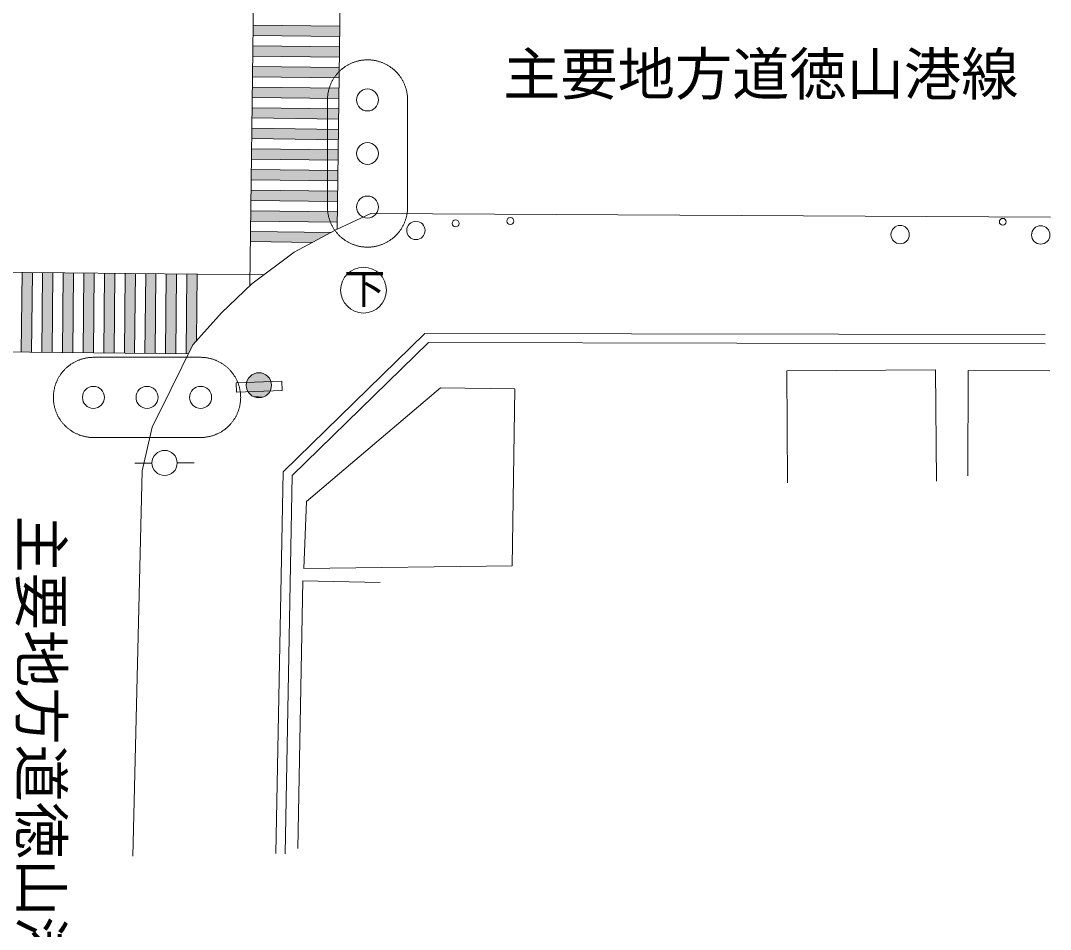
# Model space of a CAD drawing. Units: millimetres at full size, sheet at 1:1000; details may follow other scales. Extents: x 40000 to 680000, y 20000 to 380000.
# Drawn here: x 413918 to 458894, y 239757 to 279434 of the extents above; entities that cross this region are included whole.
import ezdxf
from ezdxf.enums import TextEntityAlignment as Align

# ---------------------------------------------------------------- set-up
doc = ezdxf.new("R2010")
doc.units = ezdxf.units.MM
doc.header["$LTSCALE"] = 1000
for name, color, linetype, lineweight in [('M-BGD', 7, 'Continuous', 13), ('M-BGD-EXST', 7, 'Continuous', 13), ('M-STR-STRC', 7, 'Continuous', 13)]:
    doc.layers.add(name, color=color, linetype=linetype, lineweight=lineweight)
doc.layers.add('M-BMK-HTXT', color=7, linetype='Continuous')
doc.styles.add('ＭＳ ゴシック', font='')
doc.styles.get('ＭＳ ゴシック').set_extended_font_data('MS Gothic')

msp = doc.modelspace()

# ---------------------------------------------------------------- hatches: boundary and pattern name
at = {"layer": 'M-BGD'}
for points in [[(423828, 263280, 0.16282), (424068, 263026), (424574, 263020, 0.40531), (424826, 263743, 1)], [(424068, 263026, 0.24357), (424574, 263020)]]:
    msp.add_hatch(color=256, dxfattribs=at).paths.add_polyline_path(points)
at = {"layer": 'M-STR-STRC'}
for points in [[(424073, 279233), (424067, 278783), (427856, 278736), (427862, 279186)], [(424061, 278333), (424056, 277883), (427845, 277836), (427850, 278286)], [(424050, 277433), (424044, 276983), (427834, 276936), (427839, 277386)], [(424039, 276533), (424033, 276083), (427822, 276036), (427828, 276486)], [(424028, 275633), (424022, 275183), (427811, 275136), (427817, 275586)], [(424016, 274733), (424011, 274283), (427800, 274236), (427805, 274686)], [(424005, 273833), (423999, 273383), (427788, 273336), (427794, 273786)], [(423994, 272934), (423988, 272484), (427777, 272436), (427783, 272886)], [(423982, 272034), (423977, 271584), (427766, 271536), (427772, 271986)], [(423971, 271134), (423966, 270684), (427755, 270636), (427760, 271086)], [(423960, 270234), (423954, 269784), (426658, 269750), (427483, 270190)], [(414432, 268431), (413982, 268435), (413950, 264959), (414400, 264955)], [(415332, 268423), (414882, 268427), (414850, 264951), (415300, 264947)], [(416232, 268415), (415782, 268419), (415750, 264943), (416200, 264939)], [(417132, 268407), (416682, 268411), (416650, 264935), (417100, 264931)], [(418032, 268398), (417582, 268403), (417550, 264926), (418000, 264922)], [(418932, 268390), (418482, 268394), (418450, 264918), (418900, 264914)], [(419832, 268382), (419382, 268386), (419350, 264910), (419800, 264906)], [(420732, 268374), (420282, 268378), (420250, 264902), (420700, 264898)], [(421632, 268366), (421182, 268370), (421150, 264894), (421250, 264893), (421439, 265275), (421605, 265460)]]:
    msp.add_hatch(color=256, dxfattribs=at).paths.add_polyline_path(points)

# ---------------------------------------------------------------- linework, layer by layer
at = {"layer": 'M-BGD'}
for p, q in [((419657, 260115), (418907, 260109)), ((420757, 260125), (421506, 260131))]:
    msp.add_line(p, q, dxfattribs=at)
for points in [[(418818, 242960), (419230, 259779), (419666, 261691), (420478, 263332), (421439, 265275), (422695, 266673), (424016, 267949), (425863, 269326), (427688, 270299), (429213, 271008), (458894, 270847)], [(425072, 243065), (425384, 259738), (431568, 265779), (458670, 265729)], [(425472, 243057), (425781, 259567), (431730, 265378), (458670, 265329)], [(453914, 259325), (453883, 264185), (447379, 264143), (447410, 259255)], [(458864, 264137), (455308, 264158), (455281, 259557)], [(429616, 254900), (426243, 254979), (426033, 243287)]]:
    msp.add_lwpolyline(points, dxfattribs=at)
for points in [[(423343, 263218), (425342, 263288), (425328, 263688), (423329, 263617)], [(435388, 255628), (435500, 263353), (432253, 263400), (426407, 258435), (426286, 255520)]]:
    msp.add_lwpolyline(points, close=True, dxfattribs=at)
for centre, radius in [((435307, 270683), 150), ((456815, 270649), 150), ((431182, 270272), 400), ((432916, 270582), 150), ((452332, 270092), 400), ((458472, 270078), 400), ((424327, 263511), 550), ((420207, 260120), 550)]:
    msp.add_circle(centre, radius, dxfattribs=at)
at = {"layer": 'M-BGD-EXST'}
msp.add_circle((428897, 267668), 1000, dxfattribs=at)
at = {"layer": 'M-STR-STRC'}
for p, q in [((424303, 297623), (423930, 267866)), ((428091, 297486), (427751, 270328)), ((424073, 279233), (427862, 279186)), ((424067, 278783), (427856, 278736)), ((424061, 278333), (427850, 278286)), ((424056, 277883), (427845, 277836)), ((424050, 277433), (427839, 277386)), ((424044, 276983), (427834, 276936)), ((424039, 276533), (427828, 276486)), ((424033, 276083), (427822, 276036)), ((427320, 275972), (427320, 271292)), ((430820, 271292), (430820, 275972)), ((424028, 275633), (427817, 275586)), ((424022, 275183), (427811, 275136)), ((424016, 274733), (427805, 274686)), ((424011, 274283), (427800, 274236)), ((424005, 273833), (427794, 273786)), ((423999, 273383), (427788, 273336)), ((423994, 272934), (427783, 272886)), ((423988, 272484), (427777, 272436)), ((423982, 272034), (427772, 271986)), ((423977, 271584), (427766, 271536)), ((423971, 271134), (427760, 271086)), ((423966, 270684), (427755, 270636)), ((423960, 270234), (427483, 270190)), ((423954, 269784), (426658, 269750)), ((424539, 268339), (403613, 268530)), ((413950, 264959), (413982, 268435)), ((414400, 264955), (414432, 268431)), ((414850, 264951), (414882, 268427)), ((415300, 264947), (415332, 268423)), ((415750, 264943), (415782, 268419)), ((416200, 264939), (416232, 268415)), ((416650, 264935), (416682, 268411)), ((417100, 264931), (417132, 268407)), ((417550, 264926), (417582, 268403)), ((418000, 264922), (418032, 268398)), ((418000, 264922), (418032, 268398)), ((418450, 264918), (418482, 268394)), ((418900, 264914), (418932, 268390)), ((419350, 264910), (419382, 268386)), ((419800, 264906), (419832, 268382)), ((420250, 264902), (420282, 268378)), ((420700, 264898), (420732, 268374)), ((421150, 264894), (421182, 268370)), ((421605, 265460), (421632, 268366)), ((421250, 264893), (406596, 265026)), ((421780, 264733), (417100, 264733)), ((417100, 261233), (421780, 261233))]:
    msp.add_line(p, q, dxfattribs=at)
for points in [[(430820, 275972), (430820, 276003), (430819, 276034), (430818, 276064), (430816, 276095), (430814, 276126), (430811, 276156), (430807, 276187), (430803, 276217), (430799, 276248), (430793, 276278), (430788, 276308), (430782, 276338), (430775, 276368), (430768, 276398), (430760, 276428), (430752, 276457), (430743, 276487), (430734, 276516), (430724, 276545), (430714, 276574), (430703, 276603), (430692, 276631), (430680, 276660), (430667, 276688), (430655, 276716), (430641, 276743), (430628, 276771), (430613, 276798), (430599, 276825), (430583, 276852), (430568, 276878), (430552, 276904), (430535, 276930), (430518, 276956), (430500, 276981), (430483, 277006), (430464, 277031), (430445, 277055), (430426, 277079), (430407, 277102), (430387, 277126), (430366, 277149), (430345, 277171), (430324, 277193), (430302, 277215), (430280, 277237), (430258, 277258), (430235, 277278), (430212, 277299), (430189, 277318), (430165, 277338), (430141, 277357), (430116, 277375), (430092, 277394), (430066, 277411), (430041, 277428), (430015, 277445), (429989, 277462), (429963, 277478), (429936, 277493), (429910, 277508), (429883, 277522), (429855, 277536), (429828, 277550), (429800, 277563), (429772, 277576), (429744, 277588), (429715, 277599), (429687, 277610), (429658, 277621), (429629, 277631), (429599, 277640), (429570, 277649), (429541, 277658), (429511, 277666), (429481, 277673), (429451, 277680), (429421, 277687), (429391, 277693), (429361, 277698), (429330, 277703), (429300, 277707), (429270, 277711), (429239, 277714), (429208, 277717), (429178, 277719), (429147, 277721), (429116, 277722), (429086, 277722), (429055, 277722), (429024, 277722), (428994, 277721), (428963, 277719), (428932, 277717), (428902, 277714), (428871, 277711), (428841, 277707), (428810, 277703), (428780, 277698), (428750, 277693), (428720, 277687), (428690, 277680), (428660, 277673), (428630, 277666), (428600, 277658), (428571, 277649), (428541, 277640), (428512, 277631), (428483, 277621), (428454, 277610), (428426, 277599), (428397, 277588), (428369, 277576), (428341, 277563), (428313, 277550), (428285, 277536), (428258, 277522), (428231, 277508), (428204, 277493), (428178, 277478), (428151, 277462), (428125, 277445), (428100, 277428), (428074, 277411), (428049, 277394), (428024, 277375), (428000, 277357), (427976, 277338), (427952, 277318), (427929, 277299), (427905, 277278), (427883, 277258), (427860, 277237), (427838, 277215), (427817, 277193), (427796, 277171), (427775, 277149), (427754, 277126), (427734, 277102), (427715, 277079), (427695, 277055), (427677, 277031), (427658, 277006), (427640, 276981), (427623, 276956), (427606, 276930), (427589, 276904), (427573, 276878), (427557, 276852), (427542, 276825), (427527, 276798), (427513, 276771), (427499, 276743), (427486, 276716), (427473, 276688), (427461, 276660), (427449, 276631), (427438, 276603), (427427, 276574), (427417, 276545), (427407, 276516), (427398, 276487), (427389, 276457), (427381, 276428), (427373, 276398), (427366, 276368), (427359, 276338), (427353, 276308), (427347, 276278), (427342, 276248), (427338, 276217), (427334, 276187), (427330, 276156), (427327, 276126), (427325, 276095), (427323, 276064), (427321, 276034), (427321, 276003), (427320, 275972)], [(427320, 271292), (427321, 271262), (427321, 271231), (427323, 271200), (427325, 271170), (427327, 271139), (427330, 271108), (427334, 271078), (427338, 271047), (427342, 271017), (427347, 270987), (427353, 270957), (427359, 270927), (427366, 270897), (427373, 270867), (427381, 270837), (427389, 270807), (427398, 270778), (427407, 270749), (427417, 270720), (427427, 270691), (427438, 270662), (427449, 270633), (427461, 270605), (427473, 270577), (427486, 270549), (427499, 270521), (427513, 270494), (427527, 270467), (427542, 270440), (427557, 270413), (427573, 270387), (427589, 270360), (427606, 270335), (427623, 270309), (427640, 270284), (427658, 270259), (427677, 270234), (427695, 270210), (427715, 270186), (427734, 270162), (427754, 270139), (427775, 270116), (427796, 270094), (427817, 270071), (427838, 270050), (427860, 270028), (427883, 270007), (427905, 269986), (427929, 269966), (427952, 269946), (427976, 269927), (428000, 269908), (428024, 269889), (428049, 269871), (428074, 269853), (428100, 269836), (428125, 269819), (428151, 269803), (428178, 269787), (428204, 269772), (428231, 269757), (428258, 269742), (428285, 269728), (428313, 269715), (428341, 269702), (428369, 269689), (428397, 269677), (428426, 269665), (428454, 269654), (428483, 269644), (428512, 269634), (428541, 269624), (428571, 269615), (428600, 269607), (428630, 269599), (428660, 269591), (428690, 269584), (428720, 269578), (428750, 269572), (428780, 269567), (428810, 269562), (428841, 269557), (428871, 269554), (428902, 269551), (428932, 269548), (428963, 269546), (428994, 269544), (429024, 269543), (429055, 269542), (429086, 269542), (429116, 269543), (429147, 269544), (429178, 269546), (429208, 269548), (429239, 269551), (429270, 269554), (429300, 269557), (429330, 269562), (429361, 269567), (429391, 269572), (429421, 269578), (429451, 269584), (429481, 269591), (429511, 269599), (429541, 269607), (429570, 269615), (429599, 269624), (429629, 269634), (429658, 269644), (429687, 269654), (429715, 269665), (429744, 269677), (429772, 269689), (429800, 269702), (429828, 269715), (429855, 269728), (429883, 269742), (429910, 269757), (429936, 269772), (429963, 269787), (429989, 269803), (430015, 269819), (430041, 269836), (430066, 269853), (430092, 269871), (430116, 269889), (430141, 269908), (430165, 269927), (430189, 269946), (430212, 269966), (430235, 269986), (430258, 270007), (430280, 270028), (430302, 270050), (430324, 270071), (430345, 270094), (430366, 270116), (430387, 270139), (430407, 270162), (430426, 270186), (430445, 270210), (430464, 270234), (430483, 270259), (430500, 270284), (430518, 270309), (430535, 270335), (430552, 270360), (430568, 270387), (430583, 270413), (430599, 270440), (430613, 270467), (430628, 270494), (430641, 270521), (430655, 270549), (430667, 270577), (430680, 270605), (430692, 270633), (430703, 270662), (430714, 270691), (430724, 270720), (430734, 270749), (430743, 270778), (430752, 270807), (430760, 270837), (430768, 270867), (430775, 270897), (430782, 270927), (430788, 270957), (430793, 270987), (430799, 271017), (430803, 271047), (430807, 271078), (430811, 271108), (430814, 271139), (430816, 271170), (430818, 271200), (430819, 271231), (430820, 271262), (430820, 271292)], [(417100, 264733), (417069, 264733), (417039, 264732), (417008, 264731), (416977, 264729), (416947, 264726), (416916, 264723), (416886, 264720), (416855, 264716), (416825, 264711), (416795, 264706), (416764, 264700), (416734, 264694), (416704, 264688), (416674, 264680), (416645, 264673), (416615, 264664), (416586, 264656), (416556, 264646), (416527, 264637), (416498, 264626), (416470, 264615), (416441, 264604), (416413, 264592), (416385, 264580), (416357, 264567), (416329, 264554), (416301, 264540), (416274, 264526), (416247, 264511), (416221, 264496), (416194, 264480), (416168, 264464), (416142, 264448), (416117, 264431), (416091, 264413), (416066, 264395), (416042, 264377), (416018, 264358), (415994, 264339), (415970, 264319), (415947, 264299), (415924, 264279), (415901, 264258), (415879, 264237), (415857, 264215), (415836, 264193), (415815, 264171), (415794, 264148), (415774, 264125), (415754, 264101), (415735, 264078), (415716, 264053), (415697, 264029), (415679, 264004), (415661, 263979), (415644, 263954), (415627, 263928), (415611, 263902), (415595, 263876), (415579, 263849), (415564, 263822), (415550, 263795), (415536, 263768), (415522, 263740), (415509, 263712), (415497, 263684), (415485, 263656), (415473, 263628), (415462, 263599), (415452, 263570), (415442, 263541), (415432, 263512), (415423, 263483), (415414, 263453), (415406, 263424), (415399, 263394), (415392, 263364), (415386, 263334), (415380, 263304), (415374, 263273), (415370, 263243), (415365, 263213), (415361, 263182), (415358, 263152), (415356, 263121), (415353, 263090), (415352, 263060), (415351, 263029), (415350, 262998), (415350, 262968), (415351, 262937), (415352, 262906), (415353, 262876), (415356, 262845), (415358, 262814), (415361, 262784), (415365, 262753), (415370, 262723), (415374, 262693), (415380, 262662), (415386, 262632), (415392, 262602), (415399, 262572), (415406, 262542), (415414, 262513), (415423, 262483), (415432, 262454), (415442, 262425), (415452, 262396), (415462, 262367), (415473, 262338), (415485, 262310), (415497, 262281), (415509, 262253), (415522, 262226), (415536, 262198), (415550, 262171), (415564, 262144), (415579, 262117), (415595, 262090), (415611, 262064), (415627, 262038), (415644, 262012), (415661, 261987), (415679, 261962), (415697, 261937), (415716, 261913), (415735, 261888), (415754, 261865), (415774, 261841), (415794, 261818), (415815, 261795), (415836, 261773), (415857, 261751), (415879, 261729), (415901, 261708), (415924, 261687), (415947, 261667), (415970, 261647), (415994, 261627), (416018, 261608), (416042, 261589), (416066, 261571), (416091, 261553), (416117, 261535), (416142, 261518), (416168, 261502), (416194, 261486), (416221, 261470), (416247, 261455), (416274, 261440), (416301, 261426), (416329, 261412), (416357, 261399), (416385, 261386), (416413, 261374), (416441, 261362), (416470, 261350), (416498, 261340), (416527, 261329), (416556, 261320), (416586, 261310), (416615, 261302), (416645, 261293), (416674, 261286), (416704, 261278), (416734, 261272), (416764, 261265), (416795, 261260), (416825, 261255), (416855, 261250), (416886, 261246), (416916, 261243), (416947, 261240), (416977, 261237), (417008, 261235), (417039, 261234), (417069, 261233), (417100, 261233)], [(421780, 261233), (421811, 261233), (421841, 261234), (421872, 261235), (421903, 261237), (421933, 261240), (421964, 261243), (421995, 261246), (422025, 261250), (422055, 261255), (422086, 261260), (422116, 261265), (422146, 261272), (422176, 261278), (422206, 261286), (422235, 261293), (422265, 261302), (422294, 261310), (422324, 261320), (422353, 261329), (422382, 261340), (422411, 261350), (422439, 261362), (422467, 261374), (422496, 261386), (422524, 261399), (422551, 261412), (422579, 261426), (422606, 261440), (422633, 261455), (422659, 261470), (422686, 261486), (422712, 261502), (422738, 261518), (422763, 261535), (422789, 261553), (422814, 261571), (422838, 261589), (422863, 261608), (422887, 261627), (422910, 261647), (422933, 261667), (422956, 261687), (422979, 261708), (423001, 261729), (423023, 261751), (423044, 261773), (423065, 261795), (423086, 261818), (423106, 261841), (423126, 261865), (423146, 261888), (423165, 261913), (423183, 261937), (423201, 261962), (423219, 261987), (423236, 262012), (423253, 262038), (423269, 262064), (423285, 262090), (423301, 262117), (423316, 262144), (423330, 262171), (423344, 262198), (423358, 262226), (423371, 262253), (423383, 262281), (423395, 262310), (423407, 262338), (423418, 262367), (423429, 262396), (423439, 262425), (423448, 262454), (423457, 262483), (423466, 262513), (423474, 262542), (423481, 262572), (423488, 262602), (423495, 262632), (423500, 262662), (423506, 262693), (423511, 262723), (423515, 262753), (423519, 262784), (423522, 262814), (423525, 262845), (423527, 262876), (423528, 262906), (423529, 262937), (423530, 262968), (423530, 262998), (423529, 263029), (423528, 263060), (423527, 263090), (423525, 263121), (423522, 263152), (423519, 263182), (423515, 263213), (423511, 263243), (423506, 263273), (423500, 263304), (423495, 263334), (423488, 263364), (423481, 263394), (423474, 263424), (423466, 263453), (423457, 263483), (423448, 263512), (423439, 263541), (423429, 263570), (423418, 263599), (423407, 263628), (423395, 263656), (423383, 263684), (423371, 263712), (423358, 263740), (423344, 263768), (423330, 263795), (423316, 263822), (423301, 263849), (423285, 263876), (423269, 263902), (423253, 263928), (423236, 263954), (423219, 263979), (423201, 264004), (423183, 264029), (423165, 264053), (423146, 264078), (423126, 264101), (423106, 264125), (423086, 264148), (423065, 264171), (423044, 264193), (423023, 264215), (423001, 264237), (422979, 264258), (422956, 264279), (422933, 264299), (422910, 264319), (422887, 264339), (422863, 264358), (422838, 264377), (422814, 264395), (422789, 264413), (422763, 264431), (422738, 264448), (422712, 264464), (422686, 264480), (422659, 264496), (422633, 264511), (422606, 264526), (422579, 264540), (422551, 264554), (422524, 264567), (422496, 264580), (422467, 264592), (422439, 264604), (422411, 264615), (422382, 264626), (422353, 264637), (422324, 264646), (422294, 264656), (422265, 264664), (422235, 264673), (422206, 264680), (422176, 264688), (422146, 264694), (422116, 264700), (422086, 264706), (422055, 264711), (422025, 264716), (421995, 264720), (421964, 264723), (421933, 264726), (421903, 264729), (421872, 264731), (421841, 264732), (421811, 264733), (421780, 264733)]]:
    msp.add_lwpolyline(points, dxfattribs=at)
for centre in [(429070, 275972), (429070, 273632), (429070, 271292), (417100, 262983), (419440, 262983), (421780, 262983)]:
    msp.add_circle(centre, 480, dxfattribs=at)

# ---------------------------------------------------------------- texts
at = {"layer": 'M-BGD-EXST', "style": 'ＭＳ ゴシック'}
msp.add_text('下', height=1320, dxfattribs=at).set_placement((428044, 266680), align=Align.BOTTOM_LEFT)
at = {"layer": 'M-BMK-HTXT', "style": 'ＭＳ ゴシック'}
msp.add_text('主要地方道徳山港線', height=1833, dxfattribs=at).set_placement((434995, 275637), align=Align.BOTTOM_LEFT)
msp.add_text('主要地方道徳山港線', height=1833, rotation=270, dxfattribs=at).set_placement((413348, 257827), align=Align.BOTTOM_LEFT)

doc.saveas('drawing.dxf')
